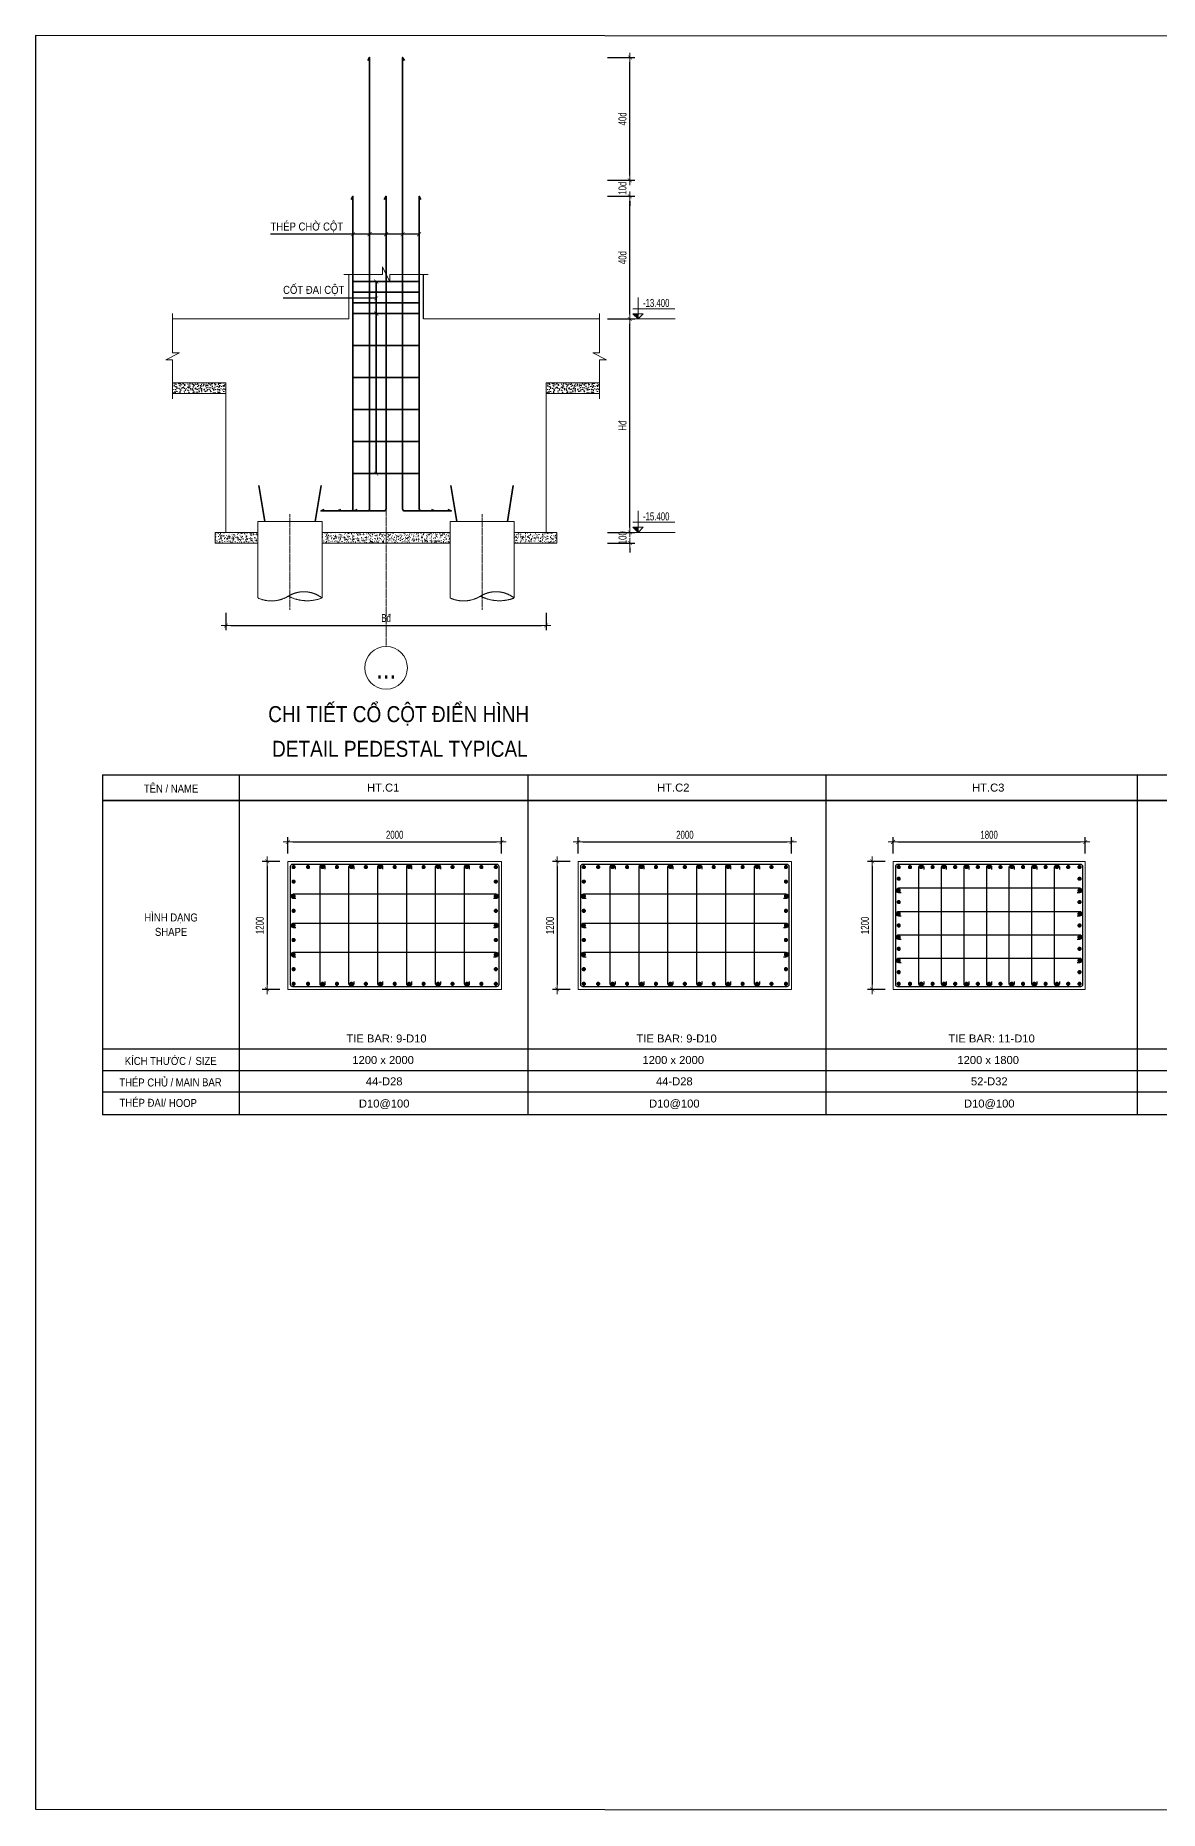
# Model space of a CAD drawing. Header units: millimetres. Extents: x 458085 to 481415, y 87765 to 165974.
# Drawn here: x 458088 to 468616, y 87765 to 104398 of the extents above; entities that cross this region are included whole.
import ezdxf
from ezdxf.enums import TextEntityAlignment as Align

# ---------------------------------------------------------------- set-up
doc = ezdxf.new("R2010")
doc.units = ezdxf.units.MM
doc.linetypes.add('CENTER2', pattern=[1.125, 0.75, -0.125, 0.125, -0.125])
doc.linetypes.add('HIDDEN', pattern=[9.525, 6.35, -3.175])
doc.layers.get('0').update_dxf_attribs({"lineweight": 20})
doc.layers.get('Defpoints').update_dxf_attribs({"color": 151, "lineweight": 9})
for name, color, linetype in [('2', 2, 'Continuous'), ('A-ANNO-LEAD', 4, 'Continuous'), ('TIT1', 3, 'Continuous')]:
    doc.layers.add(name, color=color, linetype=linetype)
for name, color, linetype, lineweight in [('KC-COT', 3, 'Continuous', 25), ('KC-TRUC', 5, 'CENTER2', 18), ('NDC_S_ANNO', 7, 'Continuous', 20), ('NDC_S_AXIS', 5, 'CENTER2', 13), ('NDC_S_BREAK-LINE', 1, 'Continuous', 15), ('NDC_S_CONTINUOUS', 3, 'Continuous', 20), ('NDC_S_DIM', 1, 'Continuous', 15), ('NDC_S_ENG TEXT', 2, 'Continuous', 9), ('NDC_S_HATCH MATERIAL', 8, 'Continuous', 13), ('NDC_S_LEADER', 1, 'Continuous', 15), ('NDC_S_REBAR', 4, 'Continuous', 35), ('NDC_S_TEXT SYMBOL', 7, 'Continuous', 20), ('NDC_S_VN TEXT', 7, 'Continuous', 20)]:
    doc.layers.add(name, color=color, linetype=linetype, lineweight=lineweight)
doc.styles.add('ARIAL', font='arial.ttf', dxfattribs={"width": 0.8})
doc.styles.add('NDC_ARIAL', font='arial.ttf', dxfattribs={"width": 0.85})
doc.styles.add('NDC_DIM', font='', dxfattribs={"width": 0.75})
doc.styles.get('NDC_DIM').set_extended_font_data('Dotum')
doc.dimstyles.new('NDC_1-25', dxfattribs={"dimscale": 25, "dimtxt": 2.5, "dimasz": 1, "dimexe": 1.5, "dimexo": 0, "dimgap": 0.8, "dimtad": 1, "dimdec": 0, "dimdsep": 46, "dimtxsty": 'NDC_ARIAL', "dimblk": 'DIMMARK', "dimcen": 49999.938995, "dimdle": 1.5, "dimclrd": 1, "dimclre": 1, "dimclrt": 3, "dimadec": 0, "dimazin": 0, "dimtfac": 1, "dimtdec": 0, "dimtix": 1, "dimtmove": 2, "dimatfit": 3, "dimfxl": 1, "dimarcsym": 0})
doc.dimstyles.new('NDC_dim_30', dxfattribs={"dimscale": 30, "dimtxt": 2.5, "dimasz": 1.5, "dimexe": 1.5, "dimexo": 2.5, "dimgap": 1, "dimtad": 1, "dimdec": 0, "dimzin": 0, "dimdsep": 46, "dimtxsty": 'NDC_DIM', "dimblk": 'DIMMARK', "dimcen": 0.09, "dimdle": 1.2, "dimclrd": 1, "dimclre": 1, "dimclrt": 3, "dimadec": 0, "dimazin": 0, "dimtfac": 1, "dimtdec": 0, "dimtix": 1, "dimtofl": 0, "dimtmove": 0, "dimatfit": 3, "dimfxl": 8, "dimfxlon": 1, "dimtolj": 1, "dimtzin": 0, "dimarcsym": 0})

# ---------------------------------------------------------------- blocks, each defined once
blk = doc.blocks.new('*U12')
at = {"layer": 'KC-TRUC', "ltscale": 30}
blk.add_line((0, 170), (0, -728), dxfattribs=at)
at = {"layer": 'NDC_S_HATCH MATERIAL', "color": 2, "linetype": 'HIDDEN', "ltscale": 500}
blk.add_lwpolyline([(300, -616), (300, 99), (-300, 99), (-300, -616)], dxfattribs=at)
for centre, major_axis, start_param, end_param in [((-174, -344), (-212, 212), 1.921341, 2.912184), ((130, -832), (-194, 194), -1.452433, -0.227584), ((161, -259), (271, 271), 3.446929, 4.297833)]:
    blk.add_ellipse(centre, major_axis=major_axis, ratio=1, start_param=start_param, end_param=end_param, dxfattribs=at)
at = {"layer": 'NDC_S_REBAR', "linetype": 'HIDDEN', "ltscale": 200}
for p, q in [((-292, 438), (-236, 100)), ((236, 100), (292, 438))]:
    blk.add_line(p, q, dxfattribs=at)
blk = doc.blocks.new('DIMMARK')
at = {"layer": 'NDC_S_DIM', "color": 1}
blk.add_line((-1.5, 0), (1, 0), dxfattribs=at)
at = {"layer": 'NDC_S_DIM', "color": 2, "const_width": 0.1}
blk.add_lwpolyline([(-0.42, -0.42), (0.42, 0.42)], dxfattribs=at)
blk = doc.blocks.new('*D87')
at = {"layer": 'Defpoints', "color": 0, "transparency": 16777216}
for p in [(459871, 99063), (462871, 99063), (462871, 98870)]:
    blk.add_point(p, dxfattribs=at)
at = {"layer": 'NDC_S_DIM', "color": 1, "lineweight": -2, "transparency": 16777216}
for p, q in [((459871, 98988), (459871, 98825)), ((462871, 98988), (462871, 98825)), ((459916, 98870), (462826, 98870))]:
    blk.add_line(p, q, dxfattribs=at)
at = {"layer": 'NDC_S_DIM', "color": 1, "lineweight": -2, "transparency": 16777216, "xscale": 45, "yscale": 45, "zscale": 45, "rotation": 180}
blk.add_blockref('DIMMARK', (459871, 98870), dxfattribs=at)
at = {"layer": 'NDC_S_DIM', "color": 1, "lineweight": -2, "transparency": 16777216, "xscale": 45, "yscale": 45, "zscale": 45}
blk.add_blockref('DIMMARK', (462871, 98870), dxfattribs=at)
at = {"layer": 'NDC_S_DIM', "color": 3, "transparency": 16777216, "insert": (461371, 98939), "char_height": 75, "attachment_point": 5, "style": 'NDC_DIM'}
blk.add_mtext('\\A1;Bđ', dxfattribs=at)
blk = doc.blocks.new('*D88')
at = {"layer": 'Defpoints', "color": 0, "transparency": 16777216}
for p in [(463371, 99742), (463371, 99642), (463655, 99742)]:
    blk.add_point(p, dxfattribs=at)
at = {"layer": 'NDC_S_DIM', "color": 1, "lineweight": -2, "transparency": 16777216}
for p, q in [((463655, 99787), (463655, 99832)), ((463446, 99742), (463700, 99742)), ((463446, 99642), (463700, 99642)), ((463655, 99597), (463655, 99552))]:
    blk.add_line(p, q, dxfattribs=at)
at = {"layer": 'NDC_S_DIM', "color": 1, "lineweight": -2, "transparency": 16777216, "xscale": 45, "yscale": 45, "zscale": 45}
for p, rotation in [((463655, 99742), 270), ((463655, 99642), 90)]:
    blk.add_blockref('DIMMARK', p, dxfattribs=dict(at, rotation=rotation))
at = {"layer": 'NDC_S_DIM', "color": 3, "transparency": 16777216, "insert": (463587, 99692), "char_height": 75, "attachment_point": 5, "rotation": 90, "style": 'NDC_DIM'}
blk.add_mtext('\\A1;100', dxfattribs=at)
blk = doc.blocks.new('*D89')
at = {"layer": 'Defpoints', "color": 0, "transparency": 16777216}
for p in [(463371, 101742), (463655, 101742), (463371, 99742)]:
    blk.add_point(p, dxfattribs=at)
at = {"layer": 'NDC_S_DIM', "color": 1, "lineweight": -2, "transparency": 16777216}
for p, q in [((463446, 101742), (463700, 101742)), ((463655, 99787), (463655, 101697)), ((463446, 99742), (463700, 99742))]:
    blk.add_line(p, q, dxfattribs=at)
at = {"layer": 'NDC_S_DIM', "color": 1, "lineweight": -2, "transparency": 16777216, "xscale": 45, "yscale": 45, "zscale": 45}
for p, rotation in [((463655, 101742), 90), ((463655, 99742), 270)]:
    blk.add_blockref('DIMMARK', p, dxfattribs=dict(at, rotation=rotation))
at = {"layer": 'NDC_S_DIM', "color": 3, "transparency": 16777216, "insert": (463586, 100742), "char_height": 75, "attachment_point": 5, "rotation": 90, "style": 'NDC_DIM'}
blk.add_mtext('\\A1;Hđ', dxfattribs=at)
blk = doc.blocks.new('*U83')
at = {"layer": 'NDC_S_REBAR', "ltscale": 1500}
blk.add_line((-310, 0), (310, 0), dxfattribs=at)
blk = doc.blocks.new('*U84')
at = {"layer": 'NDC_S_ENG TEXT', "color": 0, "linetype": 'ByBlock', "lineweight": -2, "transparency": 16777216}
for p in [(0, 1500), (0, 1200), (0, 900), (0, 600), (0, 300), (0, 0)]:
    blk.add_blockref('*U83', p, dxfattribs=at)
blk = doc.blocks.new('*U85')
at = {"layer": 'NDC_S_REBAR', "ltscale": 1500}
blk.add_line((-310, 0), (310, 0), dxfattribs=at)
blk = doc.blocks.new('*U86')
at = {"layer": 'NDC_S_ENG TEXT', "color": 0, "linetype": 'ByBlock', "lineweight": -2, "transparency": 16777216}
for p in [(0, 300), (0, 200), (0, 100), (0, 0)]:
    blk.add_blockref('*U85', p, dxfattribs=at)
blk = doc.blocks.new('*U11')
at = {"layer": 'NDC_S_DIM'}
blk.add_circle((0, 0), 5, dxfattribs=at)
at = {"color": 7, "style": 'ARIAL', "width": 0.8}
blk.add_attdef('GRID', text='', height=5, dxfattribs=at).set_placement((0, 0), align=Align.MIDDLE)
blk = doc.blocks.new('CD')
at = {"layer": 'NDC_S_ANNO'}
blk.add_hatch(color=3, dxfattribs=at).paths.add_polyline_path([(0, 160), (-161, 160), (0, 0)])
at = {"layer": 'NDC_S_ANNO', "ltscale": 50}
h = blk.add_hatch(dxfattribs=at)
h.set_pattern_fill('ANSI31', color=256, scale=140.6, style=0)
h.paths.add_polyline_path([(0, 160), (0, 0), (161, 160)])
for p, q in [((1156, 0), (-164, 0)), ((-159, 314), (1147, 314))]:
    blk.add_line(p, q, dxfattribs=at)
for points in [[(0, 669), (0, 0)], [(0, 0), (-161, 160), (0, 160)], [(0, 0), (161, 160), (0, 160)]]:
    blk.add_lwpolyline(points, dxfattribs=at)
at = {"layer": 'NDC_S_TEXT SYMBOL', "color": 3, "style": 'NDC_DIM', "width": 0.7}
blk.add_attdef('COT', (154, 375), '', height=250, dxfattribs=at)
blk = doc.blocks.new('*D90')
at = {"layer": 'Defpoints', "color": 0, "ltscale": 40, "transparency": 16777216}
for p in [(463371, 102892), (463655, 102892), (463371, 101742)]:
    blk.add_point(p, dxfattribs=at)
at = {"layer": 'NDC_S_DIM', "color": 1, "lineweight": -2, "ltscale": 40, "transparency": 16777216}
for p, q in [((463446, 102892), (463700, 102892)), ((463655, 101787), (463655, 102847)), ((463446, 101742), (463700, 101742))]:
    blk.add_line(p, q, dxfattribs=at)
at = {"layer": 'NDC_S_DIM', "color": 1, "lineweight": -2, "ltscale": 40, "transparency": 16777216, "xscale": 45, "yscale": 45, "zscale": 45}
for p, rotation in [((463655, 102892), 90), ((463655, 101742), 270)]:
    blk.add_blockref('DIMMARK', p, dxfattribs=dict(at, rotation=rotation))
at = {"layer": 'NDC_S_DIM', "color": 3, "ltscale": 40, "transparency": 16777216, "insert": (463586, 102317), "char_height": 75, "attachment_point": 5, "rotation": 90, "style": 'NDC_DIM'}
blk.add_mtext('\\A1;40d', dxfattribs=at)
blk = doc.blocks.new('*D91')
at = {"layer": 'Defpoints', "color": 0, "ltscale": 40, "transparency": 16777216}
for p in [(463371, 103042), (463655, 103042), (463371, 102892)]:
    blk.add_point(p, dxfattribs=at)
at = {"layer": 'NDC_S_DIM', "color": 1, "lineweight": -2, "ltscale": 40, "transparency": 16777216}
for p, q in [((463655, 103087), (463655, 103132)), ((463446, 103042), (463700, 103042)), ((463446, 102892), (463700, 102892)), ((463655, 102847), (463655, 102802))]:
    blk.add_line(p, q, dxfattribs=at)
at = {"layer": 'NDC_S_DIM', "color": 1, "lineweight": -2, "ltscale": 40, "transparency": 16777216, "xscale": 45, "yscale": 45, "zscale": 45}
for p, rotation in [((463655, 103042), 270), ((463655, 102892), 90)]:
    blk.add_blockref('DIMMARK', p, dxfattribs=dict(at, rotation=rotation))
at = {"layer": 'NDC_S_DIM', "color": 3, "ltscale": 40, "transparency": 16777216, "insert": (463586, 102967), "char_height": 75, "attachment_point": 5, "rotation": 90, "style": 'NDC_DIM'}
blk.add_mtext('\\A1;10d', dxfattribs=at)
blk = doc.blocks.new('*D92')
at = {"layer": 'Defpoints', "color": 0, "ltscale": 40, "transparency": 16777216}
for p in [(463371, 104192), (463655, 104192), (463371, 103042)]:
    blk.add_point(p, dxfattribs=at)
at = {"layer": 'NDC_S_DIM', "color": 1, "lineweight": -2, "ltscale": 40, "transparency": 16777216}
for p, q in [((463446, 104192), (463700, 104192)), ((463655, 103087), (463655, 104147)), ((463446, 103042), (463700, 103042))]:
    blk.add_line(p, q, dxfattribs=at)
at = {"layer": 'NDC_S_DIM', "color": 1, "lineweight": -2, "ltscale": 40, "transparency": 16777216, "xscale": 45, "yscale": 45, "zscale": 45}
for p, rotation in [((463655, 104192), 90), ((463655, 103042), 270)]:
    blk.add_blockref('DIMMARK', p, dxfattribs=dict(at, rotation=rotation))
at = {"layer": 'NDC_S_DIM', "color": 3, "ltscale": 40, "transparency": 16777216, "insert": (463586, 103617), "char_height": 75, "attachment_point": 5, "rotation": 90, "style": 'NDC_DIM'}
blk.add_mtext('\\A1;40d', dxfattribs=at)
blk = doc.blocks.new('*D301')
at = {"layer": 'Defpoints', "color": 0, "ltscale": 40, "transparency": 16777216}
for p in [(462452, 96841), (460452, 96659), (462452, 96659)]:
    blk.add_point(p, dxfattribs=at)
at = {"layer": 'NDC_S_DIM', "color": 1, "lineweight": -2, "ltscale": 40, "transparency": 16777216}
for p, q in [((460452, 96734), (460452, 96886)), ((460497, 96841), (462407, 96841)), ((462452, 96734), (462452, 96886))]:
    blk.add_line(p, q, dxfattribs=at)
at = {"layer": 'NDC_S_DIM', "color": 1, "lineweight": -2, "ltscale": 40, "transparency": 16777216, "xscale": 45, "yscale": 45, "zscale": 45, "rotation": 180}
blk.add_blockref('DIMMARK', (460452, 96841), dxfattribs=at)
at = {"layer": 'NDC_S_DIM', "color": 1, "lineweight": -2, "ltscale": 40, "transparency": 16777216, "xscale": 45, "yscale": 45, "zscale": 45}
blk.add_blockref('DIMMARK', (462452, 96841), dxfattribs=at)
at = {"layer": 'NDC_S_DIM', "color": 3, "ltscale": 40, "transparency": 16777216, "insert": (461452, 96908), "char_height": 75, "attachment_point": 5, "style": 'NDC_DIM'}
blk.add_mtext('\\A1;2000', dxfattribs=at)
blk = doc.blocks.new('*D302')
at = {"layer": 'Defpoints', "color": 0, "ltscale": 40, "transparency": 16777216}
for p in [(460452, 96659), (460257, 95459), (460452, 95459)]:
    blk.add_point(p, dxfattribs=at)
at = {"layer": 'NDC_S_DIM', "color": 1, "lineweight": -2, "ltscale": 40, "transparency": 16777216}
for p, q in [((460377, 96659), (460212, 96659)), ((460257, 96614), (460257, 95504)), ((460377, 95459), (460212, 95459))]:
    blk.add_line(p, q, dxfattribs=at)
at = {"layer": 'NDC_S_DIM', "color": 1, "lineweight": -2, "ltscale": 40, "transparency": 16777216, "xscale": 45, "yscale": 45, "zscale": 45}
for p, rotation in [((460257, 96659), 90), ((460257, 95459), 270)]:
    blk.add_blockref('DIMMARK', p, dxfattribs=dict(at, rotation=rotation))
at = {"layer": 'NDC_S_DIM', "color": 3, "ltscale": 40, "transparency": 16777216, "insert": (460189, 96059), "char_height": 75, "attachment_point": 5, "rotation": 90, "style": 'NDC_DIM'}
blk.add_mtext('\\A1;1200', dxfattribs=at)
blk = doc.blocks.new('kata_block_THEP')
at = {"layer": 'NDC_S_REBAR', "color": 0}
for p, q in [((-0.5, 0), (0.5, 0)), ((-0.35, 0.35), (0.35, -0.35)), ((0.35, 0.35), (-0.35, -0.35)), ((0, 0.5), (0, -0.5))]:
    blk.add_line(p, q, dxfattribs=at)
at = {"layer": 'NDC_S_REBAR', "color": 0, "const_width": 0.0833}
blk.add_lwpolyline([(-0.5, 0, 1), (0.5, 0, 1), (-0.5, 0, 1)], format="xyb", dxfattribs=at)
blk = doc.blocks.new('*D303')
at = {"layer": 'Defpoints', "color": 0, "ltscale": 40, "transparency": 16777216}
for p in [(465170, 96841), (463170, 96659), (465170, 96659)]:
    blk.add_point(p, dxfattribs=at)
at = {"layer": 'NDC_S_DIM', "color": 1, "lineweight": -2, "ltscale": 40, "transparency": 16777216}
for p, q in [((463170, 96734), (463170, 96886)), ((463215, 96841), (465125, 96841)), ((465170, 96734), (465170, 96886))]:
    blk.add_line(p, q, dxfattribs=at)
at = {"layer": 'NDC_S_DIM', "color": 1, "lineweight": -2, "ltscale": 40, "transparency": 16777216, "xscale": 45, "yscale": 45, "zscale": 45, "rotation": 180}
blk.add_blockref('DIMMARK', (463170, 96841), dxfattribs=at)
at = {"layer": 'NDC_S_DIM', "color": 1, "lineweight": -2, "ltscale": 40, "transparency": 16777216, "xscale": 45, "yscale": 45, "zscale": 45}
blk.add_blockref('DIMMARK', (465170, 96841), dxfattribs=at)
at = {"layer": 'NDC_S_DIM', "color": 3, "ltscale": 40, "transparency": 16777216, "insert": (464170, 96908), "char_height": 75, "attachment_point": 5, "style": 'NDC_DIM'}
blk.add_mtext('\\A1;2000', dxfattribs=at)
blk = doc.blocks.new('*D304')
at = {"layer": 'Defpoints', "color": 0, "ltscale": 40, "transparency": 16777216}
for p in [(463170, 96659), (462974, 95459), (463170, 95459)]:
    blk.add_point(p, dxfattribs=at)
at = {"layer": 'NDC_S_DIM', "color": 1, "lineweight": -2, "ltscale": 40, "transparency": 16777216}
for p, q in [((463095, 96659), (462929, 96659)), ((462974, 96614), (462974, 95504)), ((463095, 95459), (462929, 95459))]:
    blk.add_line(p, q, dxfattribs=at)
at = {"layer": 'NDC_S_DIM', "color": 1, "lineweight": -2, "ltscale": 40, "transparency": 16777216, "xscale": 45, "yscale": 45, "zscale": 45}
for p, rotation in [((462974, 96659), 90), ((462974, 95459), 270)]:
    blk.add_blockref('DIMMARK', p, dxfattribs=dict(at, rotation=rotation))
at = {"layer": 'NDC_S_DIM', "color": 3, "ltscale": 40, "transparency": 16777216, "insert": (462907, 96059), "char_height": 75, "attachment_point": 5, "rotation": 90, "style": 'NDC_DIM'}
blk.add_mtext('\\A1;1200', dxfattribs=at)
blk = doc.blocks.new('*D305')
at = {"layer": 'Defpoints', "color": 0, "ltscale": 40, "transparency": 16777216}
for p in [(467920, 96841), (466120, 96659), (467920, 96659)]:
    blk.add_point(p, dxfattribs=at)
at = {"layer": 'NDC_S_DIM', "color": 1, "lineweight": -2, "ltscale": 40, "transparency": 16777216}
for p, q in [((466120, 96734), (466120, 96886)), ((466165, 96841), (467875, 96841)), ((467920, 96734), (467920, 96886))]:
    blk.add_line(p, q, dxfattribs=at)
at = {"layer": 'NDC_S_DIM', "color": 1, "lineweight": -2, "ltscale": 40, "transparency": 16777216, "xscale": 45, "yscale": 45, "zscale": 45, "rotation": 180}
blk.add_blockref('DIMMARK', (466120, 96841), dxfattribs=at)
at = {"layer": 'NDC_S_DIM', "color": 1, "lineweight": -2, "ltscale": 40, "transparency": 16777216, "xscale": 45, "yscale": 45, "zscale": 45}
blk.add_blockref('DIMMARK', (467920, 96841), dxfattribs=at)
at = {"layer": 'NDC_S_DIM', "color": 3, "ltscale": 40, "transparency": 16777216, "insert": (467020, 96908), "char_height": 75, "attachment_point": 5, "style": 'NDC_DIM'}
blk.add_mtext('\\A1;1800', dxfattribs=at)
blk = doc.blocks.new('*D306')
at = {"layer": 'Defpoints', "color": 0, "ltscale": 40, "transparency": 16777216}
for p in [(466120, 96659), (465925, 95459), (466120, 95459)]:
    blk.add_point(p, dxfattribs=at)
at = {"layer": 'NDC_S_DIM', "color": 1, "lineweight": -2, "ltscale": 40, "transparency": 16777216}
for p, q in [((466045, 96659), (465880, 96659)), ((465925, 96614), (465925, 95504)), ((466045, 95459), (465880, 95459))]:
    blk.add_line(p, q, dxfattribs=at)
at = {"layer": 'NDC_S_DIM', "color": 1, "lineweight": -2, "ltscale": 40, "transparency": 16777216, "xscale": 45, "yscale": 45, "zscale": 45}
for p, rotation in [((465925, 96659), 90), ((465925, 95459), 270)]:
    blk.add_blockref('DIMMARK', p, dxfattribs=dict(at, rotation=rotation))
at = {"layer": 'NDC_S_DIM', "color": 3, "ltscale": 40, "transparency": 16777216, "insert": (465857, 96059), "char_height": 75, "attachment_point": 5, "rotation": 90, "style": 'NDC_DIM'}
blk.add_mtext('\\A1;1200', dxfattribs=at)

msp = doc.modelspace()

# ---------------------------------------------------------------- hatches: boundary and pattern name
at = {"layer": 'NDC_S_HATCH MATERIAL'}
h = msp.add_hatch(dxfattribs=at)
h.set_pattern_fill('AR-CONC', color=256, scale=8)
h.set_pattern_definition([(50, (449071.26, 127762.487), (57.380815, -5.02017), [6, -66]), (355, (449071.26, 127762.49), (-11.10011, 60.17537), [4.8, -52.8]), (100.45144, (449076.04, 127762.07), (46.28071, 55.1552), [5.09922, -56.09137]), (46.1842, (449071.26, 127778.49), (85.3793, -13.24154), [9, -99]), (96.63564, (449078.376, 127777.38), (74.77296, 77.9295), [7.64883, -84.1371]), (351.18416, (449071.26, 127778.49), (74.77296, 77.9295), [7.2, -79.2]), (21, (449079.26, 127774.487), (47.752564, -32.20951), [6, -66]), (326, (449079.26, 127774.49), (19.46523, 58.012), [4.8, -52.8]), (71.45144, (449083.24, 127771.803), (67.21779, 25.80249), [5.09922, -56.09137]), (37.5, (449071.26, 127762.487), (0.972788, 26.631508), [0, -52.16, 0, -53.6, 0, -53]), (7.5, (449071.26, 127762.487), (21.045563, 31.552937), [0, -30.56, 0, -50.96, 0, -20.2]), (327.5, (449053.42, 127762.487), (42.705795, -1.80439), [0, -20, 0, -62.4, 0, -82.8]), (317.5, (449045.42, 127762.487), (46.654894, 8.0084), [0, -26, 0, -41.44, 0, -58.8])])
h.paths.add_polyline_path([(459371.3, 101142.3), (459871.3, 101142.3), (459871.3, 101042.3), (459371.3, 101042.3)])
h = msp.add_hatch(dxfattribs=at)
h.set_pattern_fill('AR-CONC', color=256, scale=8)
h.set_pattern_definition([(50, (452571.26, 127762.487), (57.380815, -5.02017), [6, -66]), (355, (452571.26, 127762.49), (-11.10011, 60.17537), [4.8, -52.8]), (100.45144, (452576.04, 127762.07), (46.28071, 55.1552), [5.09922, -56.09137]), (46.1842, (452571.26, 127778.49), (85.3793, -13.24154), [9, -99]), (96.63564, (452578.376, 127777.38), (74.77296, 77.9295), [7.64883, -84.1371]), (351.18416, (452571.26, 127778.49), (74.77296, 77.9295), [7.2, -79.2]), (21, (452579.26, 127774.487), (47.752564, -32.20951), [6, -66]), (326, (452579.26, 127774.49), (19.46523, 58.012), [4.8, -52.8]), (71.45144, (452583.24, 127771.803), (67.21779, 25.80249), [5.09922, -56.09137]), (37.5, (452571.26, 127762.487), (0.972788, 26.631508), [0, -52.16, 0, -53.6, 0, -53]), (7.5, (452571.26, 127762.487), (21.045563, 31.552937), [0, -30.56, 0, -50.96, 0, -20.2]), (327.5, (452553.42, 127762.487), (42.705795, -1.80439), [0, -20, 0, -62.4, 0, -82.8]), (317.5, (452545.42, 127762.487), (46.654894, 8.0084), [0, -26, 0, -41.44, 0, -58.8])])
h.paths.add_polyline_path([(462871.3, 101142.3), (463371.3, 101142.3), (463371.3, 101042.3), (462871.3, 101042.3)])
h = msp.add_hatch(dxfattribs=at)
h.set_pattern_fill('AR-CONC', color=256, scale=8)
h.set_pattern_definition([(50, (450671.264, 126362.486), (57.380815, -5.02017), [6, -66]), (355, (450671.264, 126362.486), (-11.10011, 60.17537), [4.8, -52.8]), (100.45144, (450676.046, 126362.07), (46.28071, 55.1552), [5.09922, -56.09137]), (46.1842, (450671.264, 126378.486), (85.3793, -13.24154), [9, -99]), (96.63564, (450678.38, 126377.38), (74.77296, 77.9295), [7.64883, -84.1371]), (351.18416, (450671.264, 126378.49), (74.77296, 77.9295), [7.2, -79.2]), (21, (450679.264, 126374.486), (47.752564, -32.20951), [6, -66]), (326, (450679.264, 126374.486), (19.46523, 58.012), [4.8, -52.8]), (71.45144, (450683.244, 126371.8), (67.21779, 25.80249), [5.09922, -56.09137]), (37.5, (450671.264, 126362.486), (0.972788, 26.631508), [0, -52.16, 0, -53.6, 0, -53]), (7.5, (450671.264, 126362.486), (21.045563, 31.552937), [0, -30.56, 0, -50.96, 0, -20.2]), (327.5, (450653.424, 126362.486), (42.705795, -1.80439), [0, -20, 0, -62.4, 0, -82.8]), (317.5, (450645.424, 126362.486), (46.654894, 8.0084), [0, -26, 0, -41.44, 0, -58.8])])
h.paths.add_polyline_path([(459771.3, 99742.3), (460171.3, 99742.3), (460171.3, 99642.3), (459771.3, 99642.3)])
h = msp.add_hatch(dxfattribs=at)
h.set_pattern_fill('AR-CONC', color=256, scale=8)
h.set_pattern_definition([(50, (451671.244, 126362.54), (57.380815, -5.02017), [6, -66]), (355, (451671.244, 126362.54), (-11.10011, 60.17537), [4.8, -52.8]), (100.45144, (451676.026, 126362.12), (46.28071, 55.1552), [5.09922, -56.09137]), (46.1842, (451671.244, 126378.54), (85.3793, -13.24154), [9, -99]), (96.63564, (451678.36, 126377.435), (74.77296, 77.9295), [7.64883, -84.1371]), (351.18416, (451671.24, 126378.54), (74.77296, 77.9295), [7.2, -79.2]), (21, (451679.244, 126374.54), (47.752564, -32.20951), [6, -66]), (326, (451679.244, 126374.54), (19.46523, 58.012), [4.8, -52.8]), (71.45144, (451683.223, 126371.854), (67.21779, 25.80249), [5.09922, -56.09137]), (37.5, (451671.244, 126362.539), (0.972788, 26.631508), [0, -52.16, 0, -53.6, 0, -53]), (7.5, (451671.244, 126362.54), (21.045563, 31.552937), [0, -30.56, 0, -50.96, 0, -20.2]), (327.5, (451653.404, 126362.539), (42.705795, -1.80439), [0, -20, 0, -62.4, 0, -82.8]), (317.5, (451645.404, 126362.54), (46.654894, 8.0084), [0, -26, 0, -41.44, 0, -58.8])])
h.paths.add_polyline_path([(460771.3, 99742.4), (461971.3, 99742.4), (461971.3, 99642.4), (460771.3, 99642.4)])
h = msp.add_hatch(dxfattribs=at)
h.set_pattern_fill('AR-CONC', color=256, scale=8)
h.set_pattern_definition([(50, (451571.24, 126362.57), (57.380815, -5.02017), [6, -66]), (355, (451571.24, 126362.57), (-11.10011, 60.17537), [4.8, -52.8]), (100.45144, (451576.02, 126362.15), (46.28071, 55.1552), [5.09922, -56.09137]), (46.1842, (451571.24, 126378.57), (85.3793, -13.24154), [9, -99]), (96.63564, (451578.35, 126377.47), (74.77296, 77.92949), [7.64883, -84.1371]), (351.18416, (451571.24, 126378.57), (74.77296, 77.9295), [7.2, -79.2]), (21, (451579.24, 126374.57), (47.752564, -32.20951), [6, -66]), (326, (451579.24, 126374.57), (19.46523, 58.012), [4.8, -52.8]), (71.45144, (451583.22, 126371.886), (67.21779, 25.80249), [5.09922, -56.09137]), (37.5, (451571.239, 126362.57), (0.972788, 26.631508), [0, -52.16, 0, -53.6, 0, -53]), (7.5, (451571.24, 126362.57), (21.045563, 31.552937), [0, -30.56, 0, -50.96, 0, -20.2]), (327.5, (451553.399, 126362.57), (42.705795, -1.80439), [0, -20, 0, -62.4, 0, -82.8]), (317.5, (451545.4, 126362.57), (46.654894, 8.0084), [0, -26, 0, -41.44, 0, -58.8])])
h.paths.add_polyline_path([(462571.3, 99742.4), (462971.2, 99742.4), (462971.2, 99642.4), (462571.3, 99642.4)])

# ---------------------------------------------------------------- linework, layer by layer
at = {"layer": '2', "lineweight": -2, "ltscale": 1000}
for points in [[(462427.1, 96614), (462427.1, 95504, -0.4142136), (462407.1, 95484), (460497.1, 95484, -0.4142136), (460477.1, 95504), (460477.1, 96614, -0.4142136), (460497.1, 96634), (462407.1, 96634, -0.4142136)], [(465144.9, 96614), (465144.9, 95504, -0.4142136), (465124.9, 95484), (463214.9, 95484, -0.4142136), (463194.9, 95504), (463194.9, 96614, -0.4142136), (463214.9, 96634), (465124.9, 96634, -0.4142136)], [(467895, 96614), (467895, 95504, -0.4142136), (467875, 95484), (466165, 95484, -0.4142136), (466145, 95504), (466145, 96614, -0.4142136), (466165, 96634), (467875, 96634, -0.4142136)]]:
    msp.add_lwpolyline(points, format="xyb", close=True, dxfattribs=at)
at = {"layer": '2'}
for points in [[(460798.2, 95534.2), (460798.2, 95512, -1), (460753.2, 95512), (460753.2, 96607.5, -1), (460798.2, 96607.5), (460798.2, 96585.4)], [(461068.8, 95534.2), (461068.8, 95512, -1), (461023.8, 95512), (461023.8, 96607.5, -1), (461068.8, 96607.5), (461068.8, 96585.4)], [(461339.3, 95534.2), (461339.3, 95512, -1), (461294.3, 95512), (461294.3, 96607.5, -1), (461339.3, 96607.5), (461339.3, 96585.4)], [(461609.9, 95534.2), (461609.9, 95512, -1), (461564.9, 95512), (461564.9, 96607.5, -1), (461609.9, 96607.5), (461609.9, 96585.4)], [(461880.5, 95534.2), (461880.5, 95512, -1), (461835.5, 95512), (461835.5, 96607.5, -1), (461880.5, 96607.5), (461880.5, 96585.4)], [(462151.1, 95534.2), (462151.1, 95512, -1), (462106, 95512), (462106, 96607.5, -1), (462151.1, 96607.5), (462151.1, 96585.4)], [(463515.9, 95534.2), (463515.9, 95512, -1), (463470.9, 95512), (463470.9, 96607.5, -1), (463515.9, 96607.5), (463515.9, 96585.4)], [(463786.5, 95534.2), (463786.5, 95512, -1), (463741.5, 95512), (463741.5, 96607.5, -1), (463786.5, 96607.5), (463786.5, 96585.4)], [(464057.1, 95534.2), (464057.1, 95512, -1), (464012.1, 95512), (464012.1, 96607.5, -1), (464057.1, 96607.5), (464057.1, 96585.4)], [(464327.6, 95534.2), (464327.6, 95512, -1), (464282.6, 95512), (464282.6, 96607.5, -1), (464327.6, 96607.5), (464327.6, 96585.4)], [(464598.2, 95534.2), (464598.2, 95512, -1), (464553.2, 95512), (464553.2, 96607.5, -1), (464598.2, 96607.5), (464598.2, 96585.4)], [(464868.8, 95534.2), (464868.8, 95512, -1), (464823.8, 95512), (464823.8, 96607.5, -1), (464868.8, 96607.5), (464868.8, 96585.4)], [(466407.3, 95532.7), (466407.3, 95510.5, -1), (466362.3, 95510.5), (466362.3, 96606, -1), (466407.3, 96606), (466407.3, 96583.9)], [(466619.1, 95532.7), (466619.1, 95510.5, -1), (466574, 95510.5), (466574, 96606, -1), (466619.1, 96606), (466619.1, 96583.9)], [(466830.8, 95532.7), (466830.8, 95510.5, -1), (466785.8, 95510.5), (466785.8, 96606, -1), (466830.8, 96606), (466830.8, 96583.9)], [(467042.6, 95532.7), (467042.6, 95510.5, -1), (466997.5, 95510.5), (466997.5, 96606, -1), (467042.6, 96606), (467042.6, 96583.9)], [(467254.3, 95532.7), (467254.3, 95510.5, -1), (467209.3, 95510.5), (467209.3, 96606, -1), (467254.3, 96606), (467254.3, 96583.9)], [(467466.1, 95532.7), (467466.1, 95510.5, -1), (467421, 95510.5), (467421, 96606, -1), (467466.1, 96606), (467466.1, 96583.9)], [(467677.8, 95532.7), (467677.8, 95510.5, -1), (467632.8, 95510.5), (467632.8, 96606, -1), (467677.8, 96606), (467677.8, 96583.9)], [(460527.3, 96310), (460505.1, 96310, -1), (460505.1, 96355), (462399.1, 96355, -1), (462399.1, 96310), (462377, 96310)], [(463245, 96310), (463222.9, 96310, -1), (463222.9, 96355), (465116.9, 96355, -1), (465116.9, 96310), (465094.7, 96310)], [(466195.2, 96364.7), (466173, 96364.7, -1), (466173, 96409.7), (467867, 96409.7, -1), (467867, 96364.7), (467844.9, 96364.7)], [(466195.2, 96145.9), (466173, 96145.9, -1), (466173, 96190.9), (467867, 96190.9, -1), (467867, 96145.9), (467844.9, 96145.9)], [(460527.3, 96036.5), (460505.1, 96036.5, -1), (460505.1, 96081.5), (462399.1, 96081.5, -1), (462399.1, 96036.5), (462377, 96036.5)], [(463245, 96036.5), (463222.9, 96036.5, -1), (463222.9, 96081.5), (465116.9, 96081.5, -1), (465116.9, 96036.5), (465094.7, 96036.5)], [(460527.3, 95763), (460505.1, 95763, -1), (460505.1, 95808), (462399.1, 95808, -1), (462399.1, 95763), (462377, 95763)], [(463245, 95763), (463222.9, 95763, -1), (463222.9, 95808), (465116.9, 95808, -1), (465116.9, 95763), (465094.7, 95763)], [(466195.2, 95927.1), (466173, 95927.1, -1), (466173, 95972.1), (467867, 95972.1, -1), (467867, 95927.1), (467844.9, 95927.1)], [(466195.2, 95708.3), (466173, 95708.3, -1), (466173, 95753.3), (467867, 95753.3, -1), (467867, 95708.3), (467844.9, 95708.3)]]:
    msp.add_lwpolyline(points, format="xyb", dxfattribs=at)
at = {"layer": 'KC-COT', "ltscale": 4}
msp.add_line((461721.3, 101742.3), (461721.3, 102159.2), dxfattribs=at)
at = {"layer": 'NDC_S_AXIS', "ltscale": 30}
msp.add_lwpolyline([(461371.3, 102862.3), (461371.3, 98672.6)], dxfattribs=at)
at = {"layer": 'NDC_S_BREAK-LINE'}
for points in [[(460976.3, 102159.2), (461336.3, 102159.2), (461336.3, 102229.2), (461406.3, 102089.2), (461406.3, 102159.2), (461766.3, 102159.2)], [(459371.3, 100992.3), (459371.3, 101360.3), (459307.3, 101360.3), (459435.3, 101424.3), (459371.3, 101424.3), (459371.3, 101792.3)], [(463371.3, 100992.3), (463371.3, 101360.3), (463435.3, 101360.3), (463307.3, 101424.3), (463371.3, 101424.3), (463371.3, 101792.3)]]:
    msp.add_lwpolyline(points, dxfattribs=at)
at = {"layer": 'NDC_S_CONTINUOUS', "ltscale": 4}
for p, q in [((463371.3, 101742.3), (461721.3, 101742.3)), ((459371.3, 101142.3), (459871.3, 101142.3)), ((459871.3, 101142.3), (459871.3, 99742.3)), ((462871.3, 99742.3), (462871.3, 101142.3)), ((462871.3, 101142.3), (463371.3, 101142.3)), ((459871.3, 99742.3), (460171.3, 99742.3)), ((462571.3, 99742.2), (462871.3, 99742.3))]:
    msp.add_line(p, q, dxfattribs=at)
for points in [[(461021.3, 102159.2), (461021.3, 101742.3), (459371.3, 101742.3)], [(460771.3, 99742.4), (461971.3, 99742.4)]]:
    msp.add_lwpolyline(points, dxfattribs=at)
at = {"layer": 'NDC_S_CONTINUOUS', "ltscale": 70}
for points in [[(462452.1, 96659), (462452.1, 95459), (460452.1, 95459), (460452.1, 96659), (462452.1, 96659)], [(465169.9, 96659), (465169.9, 95459), (463169.9, 95459), (463169.9, 96659), (465169.9, 96659)], [(467920, 96659), (467920, 95459), (466120, 95459), (466120, 96659), (467920, 96659)]]:
    msp.add_lwpolyline(points, dxfattribs=at)
at = {"layer": 'NDC_S_HATCH MATERIAL'}
for points in [[(459371.3, 101142.3), (459871.3, 101142.3), (459871.3, 101042.3), (459371.3, 101042.3)], [(462871.3, 101142.3), (463371.3, 101142.3), (463371.3, 101042.3), (462871.3, 101042.3)], [(459771.3, 99742.3), (460171.3, 99742.3), (460171.3, 99642.3), (459771.3, 99642.3)], [(460771.3, 99742.4), (461971.3, 99742.4), (461971.3, 99642.4), (460771.3, 99642.4)], [(462571.3, 99742.3), (462971.2, 99742.4), (462971.2, 99642.4), (462571.3, 99642.3)]]:
    msp.add_lwpolyline(points, close=True, dxfattribs=at)
at = {"layer": 'NDC_S_REBAR', "ltscale": 1500}
for points in [[(461199.5, 104162.6), (461216.3, 104192.3), (461216.3, 99962.7, -0.4142136), (461196.3, 99942.7), (460916.3, 99942.7), (460946.3, 99956.4)], [(461543, 104162.6), (461526.3, 104192.3), (461526.3, 99962.7, 0.4142136), (461546.3, 99942.7), (461826.3, 99942.7), (461796.3, 99956.4)], [(461044.5, 102862.6), (461061.3, 102892.3), (461061.3, 99962.7, -0.4142136), (461041.3, 99942.7), (460761.3, 99942.7), (460791.3, 99956.4)], [(461354.5, 102862.6), (461371.3, 102892.3), (461371.3, 99962.7, -0.4142136), (461351.3, 99942.7), (461071.3, 99942.7), (461101.3, 99956.4)], [(461698, 102862.6), (461681.3, 102892.3), (461681.3, 99962.7, 0.4142136), (461701.3, 99942.7), (461981.3, 99942.7), (461951.3, 99956.4)]]:
    msp.add_lwpolyline(points, format="xyb", dxfattribs=at)
at = {"layer": 'TIT1', "color": 2}
msp.add_line((458715.4, 97470.6), (479422.5, 97470.6), dxfattribs=at)
at = {"layer": 'TIT1'}
for p, q in [((458715.4, 97470.6), (458715.4, 94282.6)), ((459999.3, 94282.6), (459999.3, 97470.6)), ((462698.2, 97470.6), (462698.2, 94282.6)), ((465491.5, 97470.6), (465491.5, 94282.6)), ((468405.6, 97470.6), (468405.6, 94282.6)), ((458715.4, 97230.6), (479422.5, 97230.6)), ((479422.5, 97230.6), (458715.4, 97230.6)), ((479422.5, 97230.6), (458715.4, 97230.6)), ((479422.5, 94282.6), (458715.4, 94282.6))]:
    msp.add_line(p, q, dxfattribs=at)
at = {"layer": 'TIT1', "color": 8}
for p, q in [((479422.5, 94897.9), (458715.4, 94897.9)), ((479422.5, 94697.9), (458715.4, 94697.9)), ((479422.5, 94497.9), (458715.4, 94497.9))]:
    msp.add_line(p, q, dxfattribs=at)

# ---------------------------------------------------------------- block references
for p in [(460471.3, 99743.6), (462271.3, 99743.6)]:
    msp.add_blockref('*U12', p)
at = {"layer": '2', "yscale": 36, "zscale": 36}
for p, xscale, rotation in [((460505.1, 96606), -36, 90), ((460505.1, 96469.3), -36, 90), ((460640.4, 96606), -36, 90), ((460775.7, 96606), -36, 90), ((460911, 96606), -36, 90), ((461046.3, 96606), -36, 90), ((461181.6, 96606), -36, 90), ((461316.8, 96606), -36, 90), ((461452.1, 96606), -36, 90), ((461587.4, 96606), -36, 90), ((461722.7, 96606), -36, 90), ((461858, 96606), -36, 90), ((461993.3, 96606), -36, 90), ((462128.6, 96606), -36, 90), ((462263.8, 96606), -36, 90), ((462399.1, 96606), 36, 270), ((462399.1, 96469.3), 36, 270), ((463222.9, 96606), -36, 90), ((463222.9, 96469.3), -36, 90), ((463358.1, 96606), -36, 90), ((463493.4, 96606), -36, 90), ((463628.7, 96606), -36, 90), ((463764, 96606), -36, 90), ((463899.3, 96606), -36, 90), ((464034.6, 96606), -36, 90), ((464169.9, 96606), -36, 90), ((464305.1, 96606), -36, 90), ((464440.4, 96606), -36, 90), ((464575.7, 96606), -36, 90), ((464711, 96606), -36, 90), ((464846.3, 96606), -36, 90), ((464981.6, 96606), -36, 90), ((465116.9, 96606), 36, 270), ((465116.9, 96469.3), 36, 270), ((466173, 96606), -36, 90), ((466173, 96496.6), -36, 90), ((466278.9, 96606), -36, 90), ((466384.8, 96606), -36, 90), ((466490.7, 96606), -36, 90), ((466596.5, 96606), -36, 90), ((466702.4, 96606), -36, 90), ((466808.3, 96606), -36, 90), ((466914.2, 96606), -36, 90), ((467020, 96606), -36, 90), ((467125.9, 96606), -36, 90), ((467231.8, 96606), -36, 90), ((467337.7, 96606), -36, 90), ((467443.5, 96606), -36, 90), ((467549.4, 96606), -36, 90), ((467655.3, 96606), -36, 90), ((467761.2, 96606), -36, 90), ((467867, 96606), 36, 270), ((467867, 96496.6), 36, 270), ((460505.1, 96332.5), -36, 90), ((462399.1, 96332.5), 36, 270), ((463222.9, 96332.5), -36, 90), ((465116.9, 96332.5), 36, 270), ((466173, 96387.2), -36, 90), ((467867, 96387.2), 36, 270), ((460505.1, 96195.8), -36, 90), ((462399.1, 96195.8), 36, 270), ((463222.9, 96195.8), -36, 90), ((465116.9, 96195.8), 36, 270), ((466173, 96277.8), -36, 90), ((466173, 96168.4), -36, 90), ((467867, 96277.8), 36, 270), ((467867, 96168.4), 36, 270), ((460505.1, 96059), -36, 90), ((462399.1, 96059), 36, 270), ((463222.9, 96059), -36, 90), ((465116.9, 96059), 36, 270), ((466173, 96059), -36, 90), ((467867, 96059), 36, 270), ((460505.1, 95922.3), -36, 90), ((462399.1, 95922.3), 36, 270), ((463222.9, 95922.3), -36, 90), ((465116.9, 95922.3), 36, 270), ((466173, 95949.6), -36, 90), ((466173, 95840.2), -36, 90), ((467867, 95949.6), 36, 270), ((467867, 95840.2), 36, 270), ((460505.1, 95785.5), -36, 90), ((460505.1, 95648.8), -36, 90), ((462399.1, 95785.5), 36, 270), ((462399.1, 95648.8), 36, 270), ((463222.9, 95785.5), -36, 90), ((463222.9, 95648.8), -36, 90), ((465116.9, 95785.5), 36, 270), ((465116.9, 95648.8), 36, 270), ((466173, 95730.8), -36, 90), ((466173, 95621.4), -36, 90), ((467867, 95730.8), 36, 270), ((467867, 95621.4), 36, 270), ((460505.1, 95512), 36, 90), ((460640.4, 95512), 36, 90), ((460775.7, 95512), 36, 90), ((460911, 95512), 36, 90), ((461046.3, 95512), 36, 90), ((461181.6, 95512), 36, 90), ((461316.8, 95512), 36, 90), ((461452.1, 95512), 36, 90), ((461587.4, 95512), 36, 90), ((461722.7, 95512), 36, 90), ((461858, 95512), 36, 90), ((461993.3, 95512), 36, 90), ((462128.6, 95512), 36, 90), ((462263.8, 95512), 36, 90), ((462399.1, 95512), -36, 270), ((463222.9, 95512), 36, 90), ((463358.1, 95512), 36, 90), ((463493.4, 95512), 36, 90), ((463628.7, 95512), 36, 90), ((463764, 95512), 36, 90), ((463899.3, 95512), 36, 90), ((464034.6, 95512), 36, 90), ((464169.9, 95512), 36, 90), ((464305.1, 95512), 36, 90), ((464440.4, 95512), 36, 90), ((464575.7, 95512), 36, 90), ((464711, 95512), 36, 90), ((464846.3, 95512), 36, 90), ((464981.6, 95512), 36, 90), ((465116.9, 95512), -36, 270), ((466173, 95512), 36, 90), ((466278.9, 95512), 36, 90), ((466384.8, 95512), 36, 90), ((466490.7, 95512), 36, 90), ((466596.5, 95512), 36, 90), ((466702.4, 95512), 36, 90), ((466808.3, 95512), 36, 90), ((466914.2, 95512), 36, 90), ((467020, 95512), 36, 90), ((467125.9, 95512), 36, 90), ((467231.8, 95512), 36, 90), ((467337.7, 95512), 36, 90), ((467443.5, 95512), 36, 90), ((467549.4, 95512), 36, 90), ((467655.3, 95512), 36, 90), ((467761.2, 95512), 36, 90), ((467867, 95512), -36, 270)]:
    msp.add_blockref('kata_block_THEP', p, dxfattribs=dict(at, xscale=xscale, rotation=rotation))
at = {"layer": 'NDC_S_AXIS', "xscale": 40, "yscale": 40, "zscale": 40}
msp.add_blockref('*U11', (461371.3, 98472.6), dxfattribs=at).add_auto_attribs({'GRID': '...'})
at = {"layer": 'NDC_S_DIM'}
ref = msp.add_blockref('CD', (463731.1, 101742.3), dxfattribs=dict(at, xscale=0.3, yscale=0.3, zscale=0.3))
ref.add_attrib('COT', '-13.400', (463777.3, 101854.7), dxfattribs={"layer": '0', "color": 3, "height": 75, "style": 'NDC_ARIAL', "width": 0.7})
ref = msp.add_blockref('CD', (463731.1, 99742.4), dxfattribs=dict(at, xscale=0.3, yscale=0.3, zscale=0.3))
ref.add_attrib('COT', '-15.400', (463777.3, 99854.8), dxfattribs={"layer": '0', "color": 3, "height": 75, "style": 'NDC_ARIAL', "width": 0.7})
at = {"layer": 'NDC_S_ENG TEXT', "extrusion": (0, 0, -1), "xscale": -1, "zscale": -1}
msp.add_blockref('*U86', (-461371.3, 101792.3), dxfattribs=at)
at = {"layer": 'NDC_S_ENG TEXT', "extrusion": (0, 0, -1), "zscale": -1, "rotation": 180}
msp.add_blockref('*U84', (-461371.3, 101792.3), dxfattribs=at)

# ---------------------------------------------------------------- texts
at = {"layer": 'NDC_S_VN TEXT', "style": 'NDC_ARIAL', "width": 0.85}
msp.add_text('CHI TIẾT CỔ CỘT ĐIỂN HÌNH', height=150, dxfattribs=at).set_placement((461489.3, 98038.7), align=Align.MIDDLE_CENTER)
for s, p in [('HÌNH DẠNG', (459357.4, 96134.9)), ('KÍCH THƯỚC /', (459235, 94797.9)), ('THÉP CHỦ /', (459124.9, 94597.9)), ('THÉP ĐAI/', (459092.3, 94405.8))]:
    msp.add_text(s, height=75, dxfattribs=at).set_placement(p, align=Align.MIDDLE)
at = {"layer": 'TIT1', "style": 'NDC_ARIAL', "width": 0.85}
for s, height, p in [('DETAIL PEDESTAL TYPICAL', 150, (461500.7, 97714)), ('TÊN / NAME', 75, (459357.4, 97350.6)), ('SHAPE', 75, (459357.4, 95998.7)), ('SIZE', 75, (459685.5, 94789.1)), ('MAIN BAR', 75, (459615.8, 94589)), ('HOOP', 75, (459468.2, 94395.2))]:
    msp.add_text(s, height=height, dxfattribs=at).set_placement(p, align=Align.MIDDLE)
at = {"layer": 'TIT1', "color": 2, "style": 'NDC_ARIAL'}
for s, p in [('HT.C1', (461344, 97350.6)), ('HT.C2', (464061.8, 97350.6)), ('HT.C3', (467012, 97350.6))]:
    msp.add_text(s, height=75, dxfattribs=at).set_placement(p, align=Align.MIDDLE)
at = {"layer": 'TIT1', "style": 'NDC_ARIAL'}
for s, p in [('TIE BAR: 9-D10', (461375.3, 94999.6)), ('TIE BAR: 9-D10', (464093, 94999.6)), ('TIE BAR: 11-D10', (467043.2, 94999.6)), ('1200 x 2000', (461343.5, 94797.7)), ('1200 x 2000', (464061.2, 94797.7)), ('1200 x 1800', (467011.4, 94797.7)), ('44-D28', (461353.5, 94597.7)), ('44-D28', (464071.3, 94597.7)), ('52-D32', (467021.5, 94597.7)), ('D10@100', (461353.5, 94384.2)), ('D10@100', (464071.3, 94384.2)), ('D10@100', (467021.5, 94384.2))]:
    msp.add_text(s, height=75, dxfattribs=at).set_placement(p, align=Align.MIDDLE)

# ---------------------------------------------------------------- dimensions: what is measured, and where the dimension line sits
at = {"layer": 'NDC_S_DIM', "ltscale": 40}
for base, p1, p2, text, picture, middle in [((463654.6, 104192.3), (463371.3, 103042.3), (463371.3, 104192.3), '40d', '*D92', (463586.3, 103617.3)), ((463654.6, 103042.3), (463371.3, 102892.3), (463371.3, 103042.3), '10d', '*D91', (463586.3, 102967.3)), ((463654.6, 102892.3), (463371.3, 101742.3), (463371.3, 102892.3), '40d', '*D90', (463586.3, 102317.3))]:
    dim = msp.add_linear_dim(base=base, p1=p1, p2=p2, angle=90, text=text, dimstyle='NDC_dim_30', dxfattribs=at)
    dim.commit()
    dim.dimension.update_dxf_attribs({"geometry": picture, "text_midpoint": middle})
at = {"layer": 'NDC_S_DIM'}
dim = msp.add_linear_dim(base=(463654.6, 101742.3), p1=(463371.3, 99742.4), p2=(463371.3, 101742.3), angle=90, text='Hđ', dimstyle='NDC_dim_30', dxfattribs=at)
dim.commit()
dim.dimension.update_dxf_attribs({"geometry": '*D89', "text_midpoint": (463586.2, 100742.4)})
dim = msp.add_linear_dim(base=(463654.6, 99742.4), p1=(463371.3, 99642.4), p2=(463371.3, 99742.4), angle=90, dimstyle='NDC_dim_30', dxfattribs=at)
dim.commit()
dim.dimension.update_dxf_attribs({"geometry": '*D88', "text_midpoint": (463587.1, 99692.4)})
dim = msp.add_linear_dim(base=(462871.3, 98870.3), p1=(459871.3, 99062.9), p2=(462871.3, 99062.9), text='Bđ', dimstyle='NDC_dim_30', dxfattribs=at)
dim.commit()
dim.dimension.update_dxf_attribs({"geometry": '*D87', "text_midpoint": (461371.3, 98938.7)})
at = {"layer": 'NDC_S_DIM', "ltscale": 40}
for base, p1, p2, picture, middle in [((462452.1, 96840.6), (460452.1, 96659), (462452.1, 96659), '*D301', (461452.1, 96908.2)), ((465169.9, 96840.6), (463169.9, 96659), (465169.9, 96659), '*D303', (464169.9, 96908.2)), ((467920, 96840.6), (466120, 96659), (467920, 96659), '*D305', (467020, 96908.2))]:
    dim = msp.add_linear_dim(base=base, p1=p1, p2=p2, dimstyle='NDC_dim_30', dxfattribs=at)
    dim.commit()
    dim.dimension.update_dxf_attribs({"geometry": picture, "text_midpoint": middle})
for base, p1, p2, picture, middle in [((460256.8, 95459), (460452.1, 96659), (460452.1, 95459), '*D302', (460189.2, 96059)), ((462974.5, 95459), (463169.9, 96659), (463169.9, 95459), '*D304', (462906.9, 96059)), ((465924.7, 95459), (466120, 96659), (466120, 95459), '*D306', (465857.1, 96059))]:
    dim = msp.add_linear_dim(base=base, p1=p1, p2=p2, angle=90, dimstyle='NDC_dim_30', dxfattribs=at)
    dim.commit()
    dim.dimension.update_dxf_attribs({"geometry": picture, "text_midpoint": middle})

# ---------------------------------------------------------------- leaders
at = {"layer": 'NDC_S_LEADER', "ltscale": 0.005}
for points in [[(461278.6, 102092.3), (461278.6, 101792.3)], [(461278.6, 101792.3), (461278.6, 102092.3)], [(461278.6, 101792.3), (461278.6, 100292.3)], [(461278.6, 100292.3), (461278.6, 101792.3)]]:
    msp.add_leader(points, dimstyle='NDC_1-25', override={"dimasz": 1.5, "dimldrblk": 'ARCHTICK'}, dxfattribs=at)

# ---------------------------------------------------------------- next in the draw order: texts
at = {"layer": 'NDC_S_VN TEXT', "char_height": 75, "attachment_point": 4, "rotation": 360, "style": 'NDC_ARIAL', "bg_fill": 3, "box_fill_scale": 1.2, "bg_fill_color": 256, "bg_fill_transparency": 0}
for s, insert in [('THÉP CHỜ CỘT', (460289, 102599.8)), ('CỐT ĐAI CỘT', (460406.6, 102006.2))]:
    msp.add_mtext(s, dxfattribs=dict(at, insert=insert))

# ---------------------------------------------------------------- next in the draw order: linework, layer by layer
at = {"layer": 'A-ANNO-LEAD'}
msp.add_lwpolyline([(458087.5, 87778.2), (479422.5, 87765.1), (479422.5, 104385.1), (458087.5, 104398.2)], close=True, dxfattribs=at)

# ---------------------------------------------------------------- next in the draw order: leaders
at = {"layer": 'NDC_S_LEADER', "ltscale": 0.005}
for points in [[(461681.3, 102536.4), (460289.8, 102536.4)], [(461061.3, 102536.4), (460289.8, 102536.4)], [(461216.3, 102536.4), (460289.8, 102536.4)], [(461371.3, 102536.4), (460289.8, 102536.4)], [(461526.3, 102536.4), (460289.8, 102536.4)], [(461278.6, 101935.3), (460407.4, 101935.3)]]:
    msp.add_leader(points, dimstyle='NDC_1-25', override={"dimasz": 1.5, "dimldrblk": 'ARCHTICK'}, dxfattribs=at)

doc.saveas('drawing.dxf')
